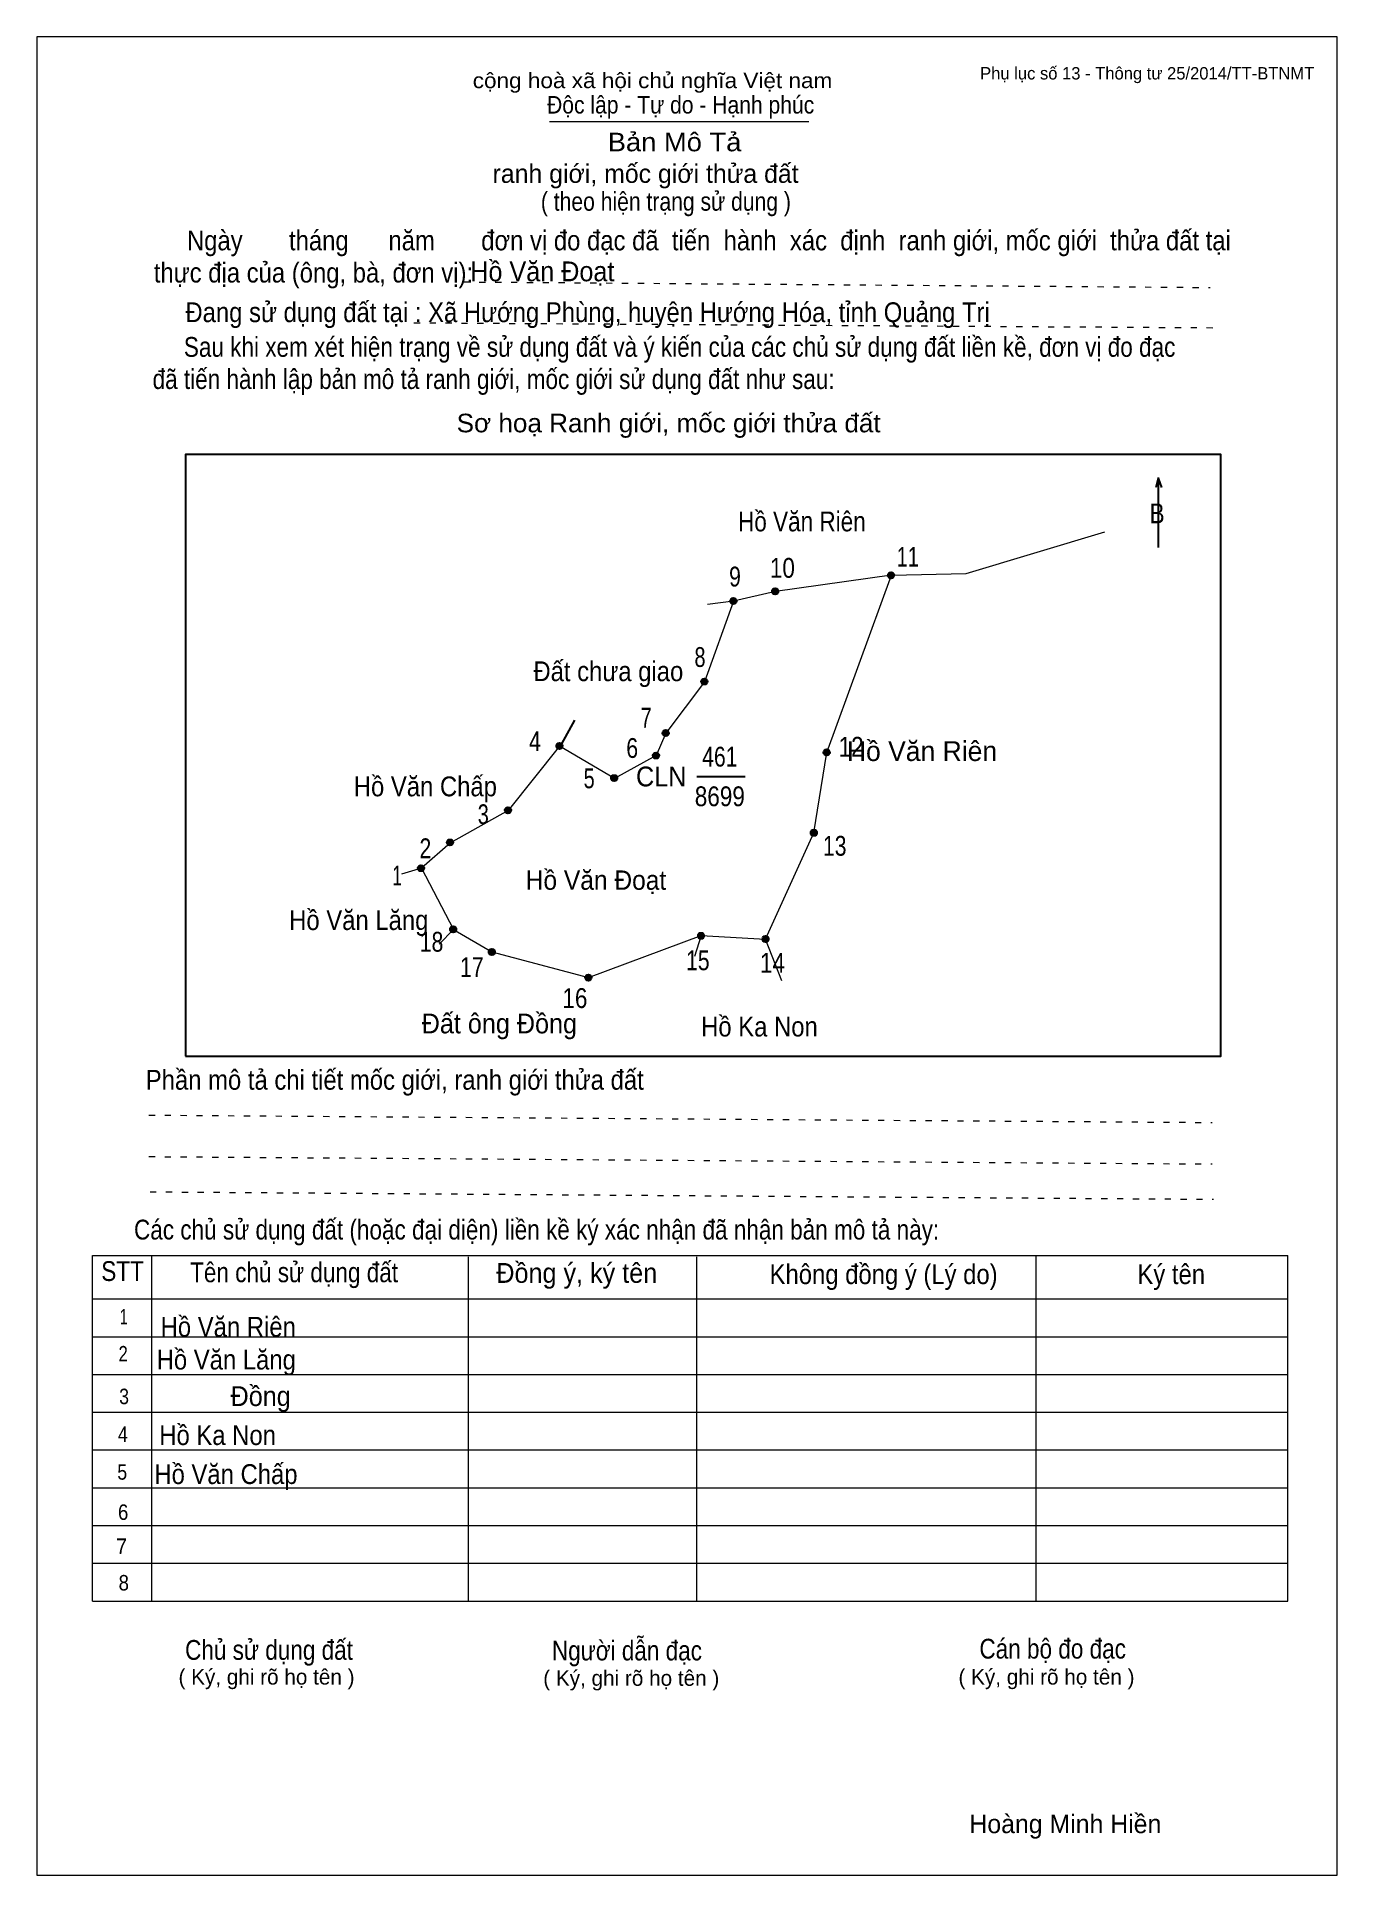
# Model space of a CAD drawing. Header units: centimetres. Extents: x 0 to 21, y 0 to 29.7.
import ezdxf
from ezdxf.enums import TextEntityAlignment as Align

# ---------------------------------------------------------------- set-up
doc = ezdxf.new("R2010")
doc.units = ezdxf.units.CM
doc.header["$LTSCALE"] = 0.13
doc.linetypes.add('DOTTED', pattern=[1.5, 0.3, -1.2])
for name, color, linetype, lineweight in [('1', 7, 'Continuous', 13), ('32', 7, 'Continuous', 25), ('33', 7, 'Continuous', 25), ('61', 7, 'Continuous', 13), ('62', 7, 'Continuous', 13)]:
    doc.layers.add(name, color=color, linetype=linetype, lineweight=lineweight)
for name, color, linetype in [('34', 7, 'Continuous'), ('45', 7, 'Continuous'), ('63', 7, 'Continuous')]:
    doc.layers.add(name, color=color, linetype=linetype)

msp = doc.modelspace()

# ---------------------------------------------------------------- hatches: boundary and pattern name
at = {"layer": '32'}
for points in [[(11.974, 20.74, 1), (11.874, 20.74, 1)], [(13.846, 21, 1), (13.746, 21, 1)], [(11.298, 20.584, 1), (11.198, 20.584, 1)], [(10.83, 19.284, 1), (10.73, 19.284, 1)], [(10.206, 18.452, 1), (10.106, 18.452, 1)], [(8.49, 18.244, 1), (8.39, 18.244, 1)], [(10.05, 18.088, 1), (9.95, 18.088, 1)], [(12.806, 18.14, 1), (12.706, 18.14, 1)], [(9.374, 17.724, 1), (9.274, 17.724, 1)], [(7.658, 17.204, 1), (7.558, 17.204, 1)], [(6.722, 16.684, 1), (6.622, 16.684, 1)], [(12.598, 16.84, 1), (12.498, 16.84, 1)], [(6.254, 16.268, 1), (6.154, 16.268, 1)], [(6.774, 15.28, 1), (6.674, 15.28, 1)], [(10.778, 15.176, 1), (10.678, 15.176, 1)], [(11.818, 15.124, 1), (11.718, 15.124, 1)], [(7.398, 14.916, 1), (7.298, 14.916, 1)], [(8.958, 14.5, 1), (8.858, 14.5, 1)]]:
    msp.add_hatch(color=256, dxfattribs=at).paths.add_polyline_path(points)

# ---------------------------------------------------------------- linework, layer by layer
at = {"layer": '1', "lineweight": 25}
msp.add_line((8.48, 18.28), (8.69, 18.66), dxfattribs=at)
at = {"layer": '1'}
msp.add_lwpolyline([(21, 0), (21, 29.7), (0, 29.7), (0, 0)], close=True, dxfattribs=at)
at = {"layer": '32'}
for centre in [(11.924, 20.74), (13.796, 21), (11.248, 20.584), (10.78, 19.284), (10.156, 18.452), (8.44, 18.244), (10, 18.088), (12.756, 18.14), (9.324, 17.724), (7.608, 17.204), (6.672, 16.684), (12.548, 16.84), (6.204, 16.268), (6.724, 15.28), (10.728, 15.176), (11.768, 15.124), (7.348, 14.916), (8.908, 14.5)]:
    msp.add_circle(centre, 0.05, dxfattribs=at)
at = {"layer": '33'}
msp.add_line((10.66, 17.75), (11.44, 17.75), dxfattribs=at)
at = {"layer": '61'}
for p, q in [((11.25, 20.58), (10.83, 20.53)), ((6.21, 16.27), (5.89, 16.17)), ((6.21, 16.27), (6.73, 15.28)), ((6.73, 15.28), (6.5, 15.04)), ((10.73, 15.18), (10.62, 14.84)), ((10.73, 15.18), (11.77, 15.12)), ((12.03, 14.45), (11.77, 15.12))]:
    msp.add_line(p, q, dxfattribs=at)
for points in [[(13.8, 21), (15.01, 21.03), (17.25, 21.7)], [(13.8, 21), (11.93, 20.74), (11.25, 20.58)], [(11.77, 15.12), (12.55, 16.84), (12.76, 18.14), (13.8, 21)], [(11.25, 20.58), (10.78, 19.28), (10.16, 18.45), (10, 18.09), (9.33, 17.72), (8.44, 18.24)], [(8.44, 18.24), (7.61, 17.2), (6.68, 16.68), (6.21, 16.27)], [(6.73, 15.28), (7.35, 14.92), (8.91, 14.5), (10.73, 15.18)]]:
    msp.add_lwpolyline(points, dxfattribs=at)
at = {"layer": '62'}
for p, q in [((8.28, 28.33), (12.47, 28.33)), ((0.9, 10.01), (20.2, 10.01)), ((0.9, 4.43), (0.9, 10.01)), ((1.86, 4.43), (1.86, 10.01)), ((6.97, 4.43), (6.97, 9.99)), ((10.66, 4.43), (10.66, 9.99)), ((16.14, 4.43), (16.14, 10.01)), ((20.2, 4.43), (20.2, 10.01)), ((0.9, 9.31), (20.2, 9.31)), ((0.9, 8.7), (20.2, 8.7)), ((0.9, 8.09), (20.2, 8.09)), ((0.9, 7.48), (20.2, 7.48)), ((0.9, 6.87), (20.2, 6.87)), ((0.9, 6.26), (20.2, 6.26)), ((0.9, 5.65), (20.2, 5.65)), ((0.9, 5.04), (20.2, 5.04)), ((0.9, 4.43), (20.2, 4.43))]:
    msp.add_line(p, q, dxfattribs=at)
at = {"layer": '62', "linetype": 'DOTTED'}
for p, q in [((6.89, 25.74), (18.95, 25.65)), ((6.09, 25.08), (19.04, 25)), ((1.81, 12.28), (18.98, 12.16)), ((1.81, 11.61), (18.98, 11.49)), ((1.83, 11.04), (19, 10.92))]:
    msp.add_line(p, q, dxfattribs=at)
at = {"layer": '62', "lineweight": 25}
for p, q in [((18.11, 22.58), (18.11, 21.45)), ((18.11, 22.57), (18.07, 22.42)), ((18.11, 22.57), (18.16, 22.42))]:
    msp.add_line(p, q, dxfattribs=at)
msp.add_lwpolyline([(2.4, 13.23), (19.12, 13.23), (19.12, 22.95), (2.4, 22.95)], close=True, dxfattribs=at)

# ---------------------------------------------------------------- texts
at = {"layer": '32'}
for s, width, p in [('11', 0.75, (14.065, 21.14)), ('9', 0.8, (11.275, 20.82)), ('10', 0.85, (12.04, 20.96)), ('8', 0.75, (10.71, 19.52)), ('7', 0.75, (9.84, 18.54)), ('4', 0.8, (8.045, 18.16)), ('6', 0.8, (9.615, 18.05)), ('12', 0.85, (13.15, 18.07)), ('5', 0.75, (8.92, 17.56)), ('3', 0.75, (7.21, 16.98)), ('2', 0.8, (6.275, 16.43)), ('13', 0.8, (12.885, 16.47)), ('1', 0.65, (5.82, 15.99)), ('18', 0.8, (6.375, 14.92)), ('15', 0.8, (10.675, 14.62)), ('14', 0.85, (11.88, 14.58)), ('17', 0.8, (7.025, 14.51)), ('16', 0.85, (8.69, 14.01))]:
    msp.add_text(s, height=0.32, dxfattribs=dict(at, width=width)).set_placement(p, align=Align.CENTER)
at = {"layer": '33'}
for s, width, p in [('Hồ Văn Riên', 0.85, (12.355, 21.71)), ('Đất chưa giao', 0.9, (9.23, 19.29)), ('461', 0.8, (11.03, 17.91)), ('Hồ Văn Chấp', 0.9, (6.275, 17.43)), ('8699', 0.85, (11.03, 17.27)), ('Hồ Văn Lăng', 0.9, (5.2, 15.27)), ('Đất ông Đồng', 0.95, (7.47, 13.6)), ('Hồ Ka Non', 0.9, (11.67, 13.55)), ('Hồ Văn Lăng', 0.9, (3.06, 8.17)), ('Đồng', 0.95, (3.615, 7.58)), ('Hồ Ka Non', 0.9, (2.92, 6.95)), ('Hồ Văn Chấp', 0.9, (3.055, 6.32))]:
    msp.add_text(s, height=0.32, dxfattribs=dict(at, width=width)).set_placement(p, align=Align.CENTER)
msp.add_text('Hồ Văn Riên', height=0.32, dxfattribs=at).set_placement((14.295, 18), align=Align.CENTER)
at = {"layer": '33', "width": 0.95}
msp.add_text('CLN', height=0.32, dxfattribs=at).set_placement((10.49, 17.59), align=Align.RIGHT)
at = {"layer": '34'}
for s, width, p in [('Hồ Văn Đoạt', 0.95, (7, 25.75)), ('Hồ Văn Riên', 0.9, (2, 8.7))]:
    msp.add_text(s, height=0.32, dxfattribs=dict(at, width=width)).set_placement(p)
at = {"layer": '45', "width": 0.95}
msp.add_text('Hồ Văn Đoạt', height=0.312, dxfattribs=at).set_placement((9.03, 15.92), align=Align.CENTER)
at = {"layer": '62'}
for s, height, width, p in [('cộng hoà xã hội chủ nghĩa Việt nam', 0.2474, 1.1, (7.04, 28.87)), ('Độc lập - Tự do - Hạnh phúc', 0.2828, 0.9, (8.24, 28.46)), ('Bản Mô Tả', 0.3, 1.1, (9.22, 27.85)), ('( theo hiện trạng sử dụng )', 0.3, 0.85, (8.14, 26.89)), ('     Ngày       tháng      năm       đơn vị đo đạc đã  tiến  hành  xác  định  ranh giới, mốc giới  thửa đất tại ', 0.32, 0.9, (1.89, 26.25)), ('thực địa của (ông, bà, đơn vị): ', 0.32, 0.9, (1.89, 25.73)), ('Đang sử dụng đất tại : Xã Hướng Phùng, huyện Hướng Hóa, tỉnh Quảng Trị', 0.32, 0.9, (2.4, 25.09)), ('     Sau khi xem xét hiện trạng về sử dụng đất và ý kiến của các chủ sử dụng đất liền kề, đơn vị đo đạc ', 0.32, 0.85, (1.87, 24.53)), ('đã tiến hành lập bản mô tả ranh giới, mốc giới sử dụng đất như sau:', 0.32, 0.85, (1.87, 24.01)), ('Sơ hoạ Ranh giới, mốc giới thửa đất', 0.3, 1.05, (6.78, 23.31)), ('B', 0.32, 0.85, (17.97, 21.84)), ('Phần mô tả chi tiết mốc giới, ranh giới thửa đất ', 0.32, 0.9, (1.76, 12.69)), ('Các chủ sử dụng đất (hoặc đại diện) liền kề ký xác nhận đã nhận bản mô tả này:', 0.32, 0.85, (1.57, 10.27))]:
    msp.add_text(s, height=height, dxfattribs=dict(at, width=width)).set_placement(p)
msp.add_text('ranh giới, mốc giới thửa đất', height=0.3, dxfattribs=at).set_placement((7.36, 27.34))
for s, height, width, p in [('STT', 0.32, 0.85, (1.385, 9.6)), ('Tên chủ sử dụng đất', 0.32, 0.85, (4.155, 9.58)), ('Đồng ý, ký tên', 0.32, 0.95, (8.72, 9.57)), ('Không đồng ý (Lý do)', 0.32, 0.9, (13.675, 9.55)), ('Ký tên', 0.32, 0.9, (18.32, 9.55)), ('1', 0.25, 0.7, (1.405, 8.9)), ('2', 0.25, 0.8, (1.395, 8.3)), ('3', 0.25, 0.85, (1.41, 7.61)), ('4', 0.25, 0.85, (1.39, 7)), ('5', 0.25, 0.85, (1.38, 6.39)), ('6', 0.25, 0.9, (1.395, 5.74)), ('7', 0.25, 0.95, (1.37, 5.19)), ('8', 0.25, 0.9, (1.405, 4.6)), ('Người dẫn đạc', 0.32, 0.85, (9.53, 3.47)), ('Chủ sử dụng đất', 0.32, 0.85, (3.75, 3.48)), ('Cán bộ đo đạc', 0.32, 0.85, (16.405, 3.5))]:
    msp.add_text(s, height=height, dxfattribs=dict(at, width=width)).set_placement(p, align=Align.CENTER)
for p in [(3.71, 3.08), (9.6, 3.06), (16.305, 3.08)]:
    msp.add_text('( Ký, ghi rõ họ tên )', height=0.25, dxfattribs=at).set_placement(p, align=Align.CENTER)
at = {"layer": '63'}
msp.add_text('Phụ lục số 13 - Thông tư 25/2014/TT-BTNMT', height=0.2, dxfattribs=at).set_placement((20.63, 29.01), align=Align.RIGHT)
msp.add_text('Hoàng Minh Hiền', height=0.3, dxfattribs=at).set_placement((16.61, 0.68), align=Align.CENTER)

doc.saveas('drawing.dxf')
